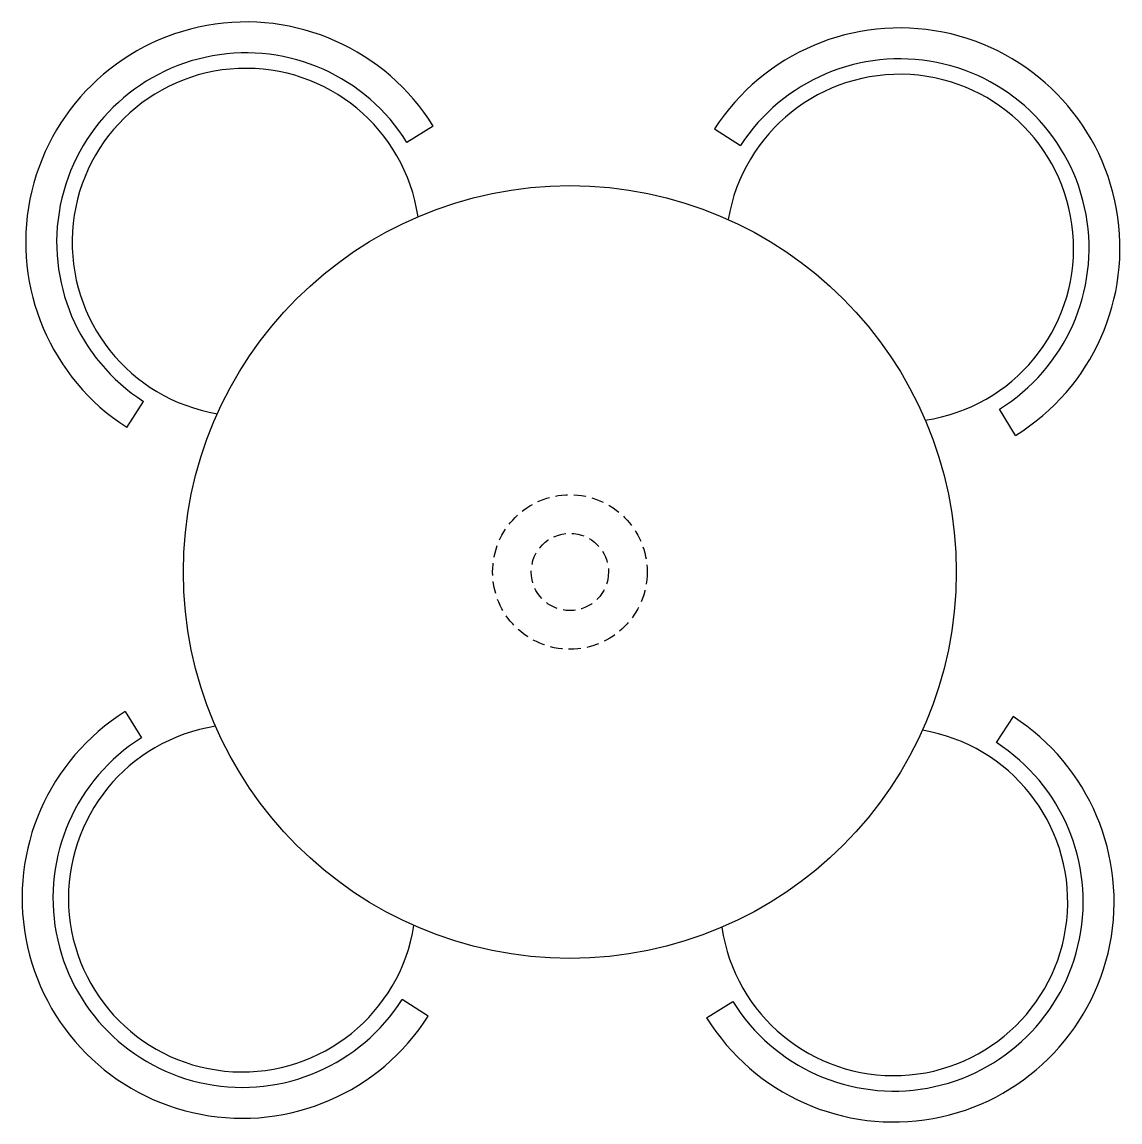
# Model space of a CAD drawing. Header units: millimetres. Extents: x 243 to 385, y 148 to 291.
import ezdxf

# ---------------------------------------------------------------- set-up
doc = ezdxf.new("R2010")
doc.units = ezdxf.units.MM
doc.linetypes.add('HIDDEN2', pattern=[4.7625, 3.175, -1.5875])

msp = doc.modelspace()

# ---------------------------------------------------------------- linework, layer by layer
at = {"ltscale": 10}
for p, q in [((296.21, 277.22), (292.81, 275.11)), ((332.61, 276.89), (335.98, 274.72)), ((256.54, 238.26), (258.71, 241.62)), ((371.57, 237.22), (369.47, 240.62)), ((256.33, 201.47), (258.46, 198.09)), ((371.24, 200.82), (369.07, 197.46)), ((295.56, 162.07), (292.18, 164.21)), ((331.57, 161.86), (334.97, 163.97))]:
    msp.add_line(p, q, dxfattribs=at)
msp.add_circle((313.89, 219.54), 50, dxfattribs=at)
at = {"linetype": 'HIDDEN2', "ltscale": 0.5}
for radius in [10, 5]:
    msp.add_circle((313.89, 219.54), radius, dxfattribs=at)
at = {"ltscale": 10}
for centre, radius, start, end in [((271.98, 262.22), 28.5, 31.754, 237.2074), ((356.57, 261.45), 28.5, 301.754, 147.2074), ((271.98, 262.22), 24.5, 31.754, 237.2074), ((271.98, 262.22), 22.5, 8.4223, 260.5391), ((356.57, 261.45), 24.5, 301.754, 147.2074), ((356.57, 261.45), 22.5, 278.4223, 170.5391), ((271.5, 177.34), 28.5, 122.1384, 327.5919), ((355.81, 176.86), 28.5, 211.754, 57.2074), ((271.5, 177.34), 22.5, 98.8068, 350.9235), ((271.5, 177.34), 24.5, 122.1384, 327.5919), ((355.81, 176.86), 22.5, 188.4223, 80.5391), ((355.81, 176.86), 24.5, 211.754, 57.2074)]:
    msp.add_arc(centre, radius, start, end, dxfattribs=at)

doc.saveas('drawing.dxf')
